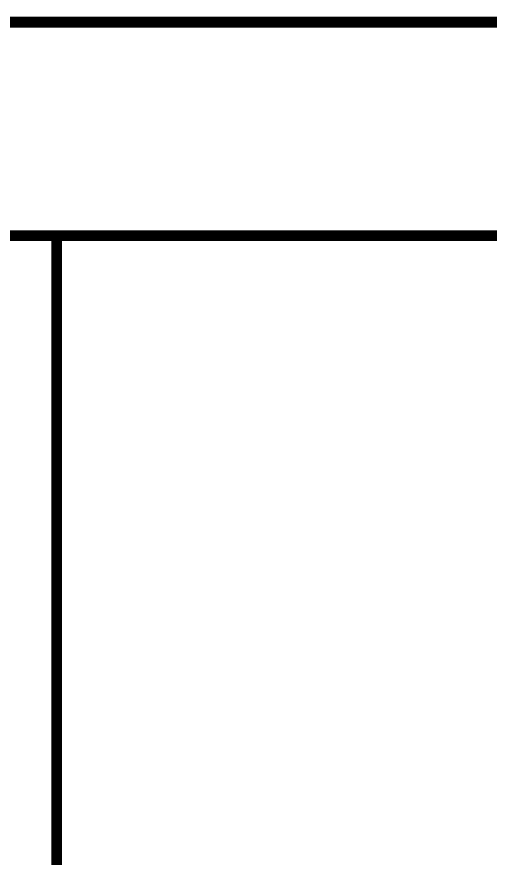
# Model space of a CAD drawing. Extents: x -1396510 to 1250330, y -1892470 to 1623980.
# Drawn here: x 919606 to 922931, y -696303 to -690392 of the extents above; entities that cross this region are included whole.
import ezdxf
from ezdxf.enums import TextEntityAlignment as Align

# ---------------------------------------------------------------- set-up
doc = ezdxf.new("R2010")
doc.units = 0
doc.header["$LTSCALE"] = 1000
doc.header["$MEASUREMENT"] = 0
doc.layers.get('Defpoints').update_dxf_attribs({"color": 210})
doc.layers.add('0-cxFrame', color=155, linetype='Continuous')
doc.layers.add('0-cxText', color=131, linetype='Continuous', lineweight=25)
doc.styles.add('cx_tuming', font='simhei.ttf')
doc.styles.add('cx_tuqian1', font='')
doc.styles.add('黑体', font='simhei.ttf', dxfattribs={"height": 12})
doc.styles.get('cx_tuqian1').set_extended_font_data('SimSun')

# ---------------------------------------------------------------- blocks, each defined once
blk = doc.blocks.new('zjcx_TT(Dragon)')
at = {"layer": '0-cxFrame', "const_width": 30}
blk.add_lwpolyline([(-7000.000000000002, -10200.16164032678), (-1.818989403545856e-12, -10200.16164032678), (0, 0), (-7000, 0)], close=True, dxfattribs=at)
blk = doc.blocks.new('zjcx_T0(Dragon)')
at = {"layer": '0-cxFrame', "const_width": 50}
blk.add_lwpolyline([(0, 82100.00000000001), (-7000.000000000015, 82100.00000000001), (-6999.999999999993, 0), (0, 0)], close=True, dxfattribs=at)
at = {"layer": '0-cxFrame'}
blk.add_blockref('zjcx_TT(Dragon)', (0, 82100.00000000001), dxfattribs=at)
blk = doc.blocks.new('TK22.A0+1 L(Dragon)')
at = {"layer": '0-cxFrame', "color": 7, "const_width": 0.5}
blk.add_lwpolyline([(0, 0), (-1485, 0), (-1485, 841), (0, 841)], close=True, dxfattribs=at)
at = {"layer": '0-cxFrame', "const_width": 0.5}
for points in [[(-80, 10), (-1465, 10), (-1465, 831), (-80, 831)], [(-10, 10), (-80, 10), (-80, 831), (-10, 831)]]:
    blk.add_lwpolyline(points, close=True, dxfattribs=at)
at = {"layer": '0-cxFrame', "xscale": 0.01, "yscale": 0.01, "zscale": 0.01}
blk.add_blockref('zjcx_T0(Dragon)', (-10, 10), dxfattribs=at)
at = {"style": '黑体', "flags": 4}
blk.add_attdef('图幅', text='', height=3.3, dxfattribs=at).set_placement((-40, 3), align=Align.RIGHT)
at = {"layer": '0-cxText', "flags": 4}
for tag, height, style, p in [('建设单位', 3.5, 'cx_tuming', (-45, 240)), ('项目名称', 3.5, 'cx_tuming', (-45, 210)), ('子项名称', 3.5, 'cx_tuming', (-45, 180)), ('工程编号', 3.3, 'cx_tuqian1', (-35, 165)), ('图名1', 3.5, 'cx_tuming', (-45, 87)), ('图名2', 3.5, 'cx_tuming', (-45, 79)), ('图名3', 3.5, 'cx_tuming', (-45, 71)), ('出图日期', 3.3, 'cx_tuqian1', (-39, 60)), ('专业', 3.3, 'cx_tuqian1', (-55, 52)), ('图号', 3.3, 'cx_tuqian1', (-55, 44)), ('版次', 3.3, 'cx_tuqian1', (-20, 44))]:
    blk.add_attdef(tag, text='', height=height, dxfattribs=dict(at, style=style)).set_placement(p, align=Align.MIDDLE)
at = {"layer": 'Defpoints', "color": 6, "flags": 4}
for tag, height, style, p in [('tufu', 3.3, '黑体', (-12, 12)), ('dwfname', 4, 'cx_tuqian1', (-80, 3))]:
    blk.add_attdef(tag, text='', height=height, dxfattribs=dict(at, style=style)).set_placement(p, align=Align.RIGHT)

msp = doc.modelspace()

# ---------------------------------------------------------------- block references
at = {"layer": '0-cxFrame', "xscale": 150, "yscale": 150, "zscale": 150}
msp.add_blockref('TK22.A0+1 L(Dragon)', (931885, -816580), dxfattribs=at)

doc.saveas('drawing.dxf')
